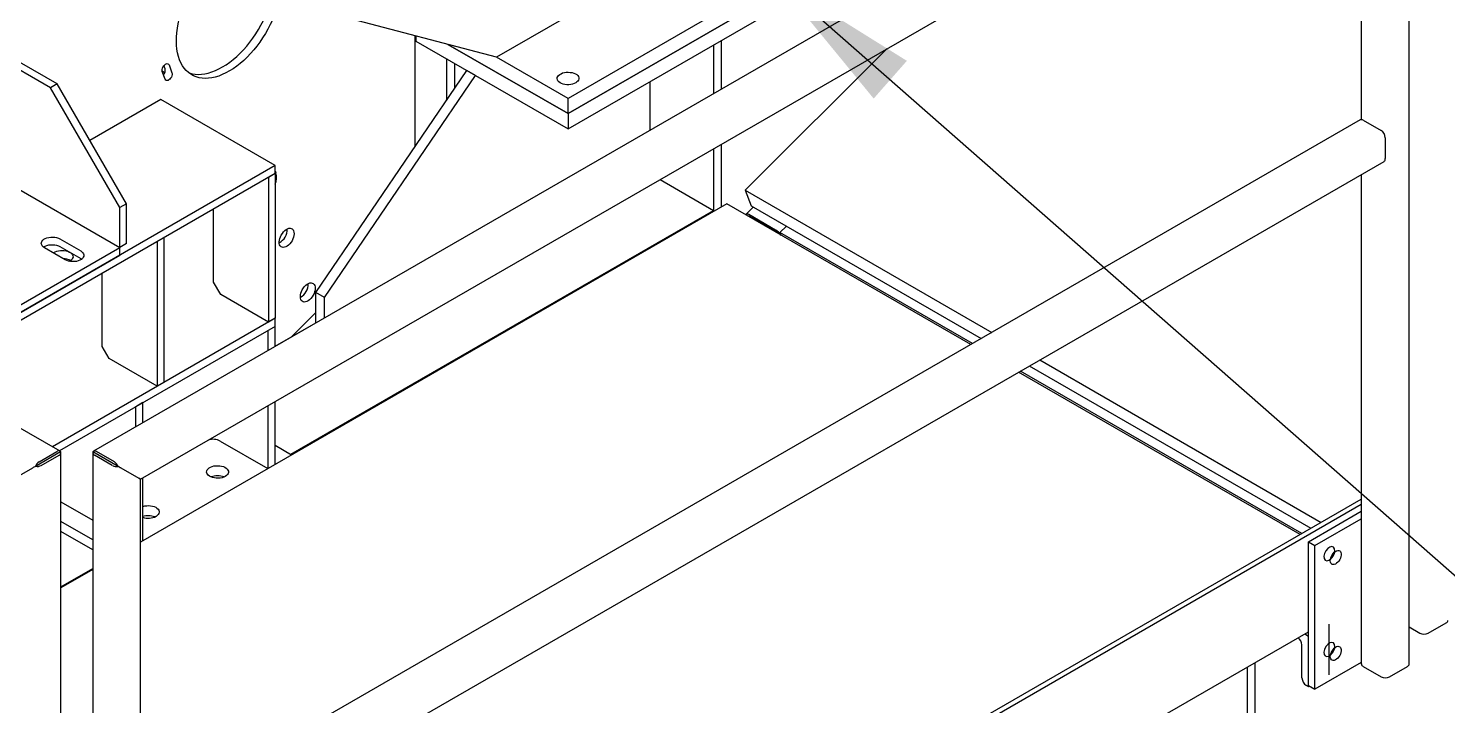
# Model space of a CAD drawing. Header units: millimetres. Extents: x 0 to 55611, y 0 to 32827.
# Drawn here: x 33493 to 34653, y 10381 to 10935 of the extents above; entities that cross this region are included whole.
import ezdxf

# ---------------------------------------------------------------- set-up
doc = ezdxf.new("R2010")
doc.units = ezdxf.units.MM
doc.header["$LTSCALE"] = 10
doc.linetypes.add('SLD-Centrada-trazos-largos', pattern=[19.05, 15.24, -1.27, 1.27, -1.27])
doc.linetypes.add('SLD-Continua', pattern=[0])
for name, color, linetype in [('CHUTE', 30, 'SLD-Continua'), ('EQUIPO', 30, 'SLD-Continua'), ('STRUC', 5, 'SLD-Continua')]:
    doc.layers.add(name, color=color, linetype=linetype)
doc.styles.add('1', font='romans.shx', dxfattribs={"height": 125})
doc.dimstyles.new('50', dxfattribs={"dimscale": 0, "dimtxt": 125, "dimasz": 125, "dimexe": 125, "dimexo": 125, "dimgap": 50, "dimtad": 1, "dimdec": 0, "dimlfac": 49.861111, "dimzin": 1, "dimtxsty": '1', "dimcen": 2.5, "dimclrd": 1, "dimclre": 1, "dimadec": 0, "dimazin": 0, "dimtfac": 1, "dimtdec": 0, "dimtmove": 0, "dimatfit": 3, "dimfxl": 1, "dimtzin": 1, "dimarcsym": 0})

msp = doc.modelspace()

# ---------------------------------------------------------------- linework, layer by layer
at = {"color": 7, "linetype": 'SLD-Continua', "lineweight": 25}
for p, q in [((34273.1, 11073.3), (33933.7, 10877.4)), ((34273.1, 11060.9), (33933.7, 10864.9)), ((33988.1, 10976.5), (33875.1, 10911.2)), ((33875.1, 10911.2), (33750.6, 10943.9)), ((33933.7, 10864.9), (33835.5, 10921.6)), ((33933.7, 10877.4), (33875.1, 10911.2)), ((33601, 10876.4), (33542.9, 10842.9)), ((33694.3, 10822.5), (33601, 10876.4)), ((33933.7, 10864.9), (33933.7, 10877.4)), ((33694.3, 10822.5), (33404, 10654.9)), ((33694.3, 10815.9), (33409.7, 10651.6)), ((33694.3, 10815.9), (33688.9, 10812.7)), ((33688.9, 10812.7), (33688.9, 10694.4)), ((33694.3, 10815.9), (33694.3, 10822.5)), ((33694.3, 10815.9), (33694.3, 10697.6)), ((33644, 10727), (33644, 10786.8)), ((33603.3, 10763.3), (33597.9, 10760.2)), ((33597.9, 10760.2), (33597.9, 10641.9)), ((33603.3, 10763.3), (33603.3, 10645)), ((33526.5, 10744.3), (33526.3, 10744.1)), ((33553, 10674.5), (33553, 10734.3)), ((33649.8, 10717), (33644, 10727)), ((33688.9, 10694.4), (33649.8, 10717)), ((33694.3, 10697.6), (33512.2, 10592.4)), ((33694.3, 10697.6), (33688.9, 10694.4)), ((33694.3, 10690.9), (33694.3, 10697.6)), ((33694.3, 10690.9), (33518, 10589.1)), ((33694.3, 10690.9), (33688.6, 10687.6)), ((33688.6, 10671.1), (33688.6, 10687.6)), ((33694.3, 10674.4), (33694.3, 10690.9)), ((33558.7, 10664.5), (33553, 10674.5)), ((33597.9, 10641.9), (33558.7, 10664.5)), ((33603.3, 10645), (33597.9, 10641.9)), ((33586.1, 10628.5), (33580.4, 10625.1)), ((33586.1, 10612), (33586.1, 10628.5)), ((33688.6, 10574.7), (33688.6, 10626)), ((33694.3, 10578.1), (33694.3, 10629.3)), ((33580.4, 10608.6), (33580.4, 10625.1)), ((33649.4, 10597.1), (33688.3, 10574.6)), ((33694.3, 10593.6), (33707.8, 10585.8)), ((33586.1, 10515.6), (33586.1, 10566.9)), ((33519.2, 10547.3), (33545.2, 10532.3)), ((33545.2, 10516.4), (33519.2, 10531.4)), ((33545.2, 10508.1), (33519.2, 10523.2))]:
    msp.add_line(p, q, dxfattribs=at)
at = {"color": 7, "linetype": 'SLD-Centrada-trazos-largos'}
msp.add_line((34555.9, 10405.8), (34555.9, 10447.3), dxfattribs=at)
at = {"color": 7, "linetype": 'SLD-Continua', "lineweight": 25, "flags": 128}
for points in [[(33940, 10890.1), (33938.8, 10889.5), (33937.4, 10889), (33935.9, 10888.7), (33934.3, 10888.6), (33932.7, 10888.6), (33931.2, 10888.8), (33929.7, 10889.1), (33928.3, 10889.6), (33927.2, 10890.2), (33926.2, 10891), (33925.5, 10891.8), (33925, 10892.7), (33924.8, 10893.6), (33924.9, 10894.5), (33925.3, 10895.4), (33926, 10896.2), (33926.9, 10897), (33928, 10897.6), (33929.3, 10898.2), (33930.8, 10898.5), (33932.3, 10898.8), (33933.9, 10898.8), (33935.5, 10898.7), (33937, 10898.5), (33938.4, 10898), (33939.7, 10897.5), (33940.8, 10896.8), (33941.6, 10896), (33942.2, 10895.2), (33942.6, 10894.3), (33942.6, 10893.4), (33942.3, 10892.4), (33941.8, 10891.6), (33941, 10890.8), (33940, 10890.1)], [(33513.1, 10751), (33513.4, 10751.2), (33514.5, 10751.9), (33515.8, 10752.4), (33517.3, 10752.8), (33518.8, 10753), (33520.4, 10753), (33522, 10752.9), (33523.5, 10752.7), (33524.9, 10752.3), (33526.2, 10751.7), (33527.3, 10751), (33528.1, 10750.2), (33528.7, 10749.4), (33529, 10748.5), (33529.1, 10747.6), (33528.8, 10746.7), (33528.3, 10745.8), (33527.5, 10745), (33526.5, 10744.3), (33526.5, 10744.3)], [(33653.5, 10568.2), (33652.3, 10567.6), (33650.9, 10567.1), (33649.4, 10566.8), (33647.8, 10566.7), (33646.2, 10566.7), (33644.7, 10566.9), (33643.2, 10567.2), (33641.8, 10567.7), (33640.7, 10568.4), (33639.7, 10569.1), (33639, 10569.9), (33638.5, 10570.8), (33638.3, 10571.7), (33638.5, 10572.6), (33638.8, 10573.5), (33639.5, 10574.3), (33640.4, 10575.1), (33641.5, 10575.8), (33642.8, 10576.3), (33644.3, 10576.7), (33645.8, 10576.9), (33647.4, 10576.9), (33649, 10576.8), (33650.5, 10576.6), (33652, 10576.2), (33653.2, 10575.6), (33654.3, 10574.9), (33655.2, 10574.1), (33655.7, 10573.3), (33656.1, 10572.4), (33656.1, 10571.5), (33655.9, 10570.6), (33655.3, 10569.7), (33654.5, 10568.9), (33653.5, 10568.2)], [(33586.1, 10543.6), (33586.3, 10543.6), (33587.7, 10544), (33589.3, 10544.2), (33590.9, 10544.3), (33592.4, 10544.2), (33594, 10543.9), (33595.4, 10543.5), (33596.7, 10542.9), (33597.7, 10542.3), (33598.6, 10541.5), (33599.2, 10540.6), (33599.5, 10539.7), (33599.5, 10538.8), (33599.3, 10537.9), (33598.8, 10537), (33598, 10536.2), (33597, 10535.5)]]:
    msp.add_lwpolyline(points, dxfattribs=at)
at = {"color": 7, "linetype": 'SLD-Continua', "flags": 128}
for points in [[(34560.2, 10509), (34559.4, 10510.3), (34558, 10510.8), (34556.4, 10510.4), (34554.6, 10509.2), (34553.1, 10507.3), (34552, 10505.1), (34551.5, 10502.9), (34551.6, 10501), (34552.5, 10499.7), (34553.8, 10499.2), (34555.5, 10499.6), (34557.2, 10500.8), (34558.8, 10502.6), (34559.9, 10504.8), (34560.4, 10507), (34560.2, 10509)], [(34560.2, 10430.6), (34559.4, 10431.9), (34558, 10432.4), (34556.4, 10432), (34554.6, 10430.8), (34553.1, 10428.9), (34552, 10426.7), (34551.5, 10424.5), (34551.6, 10422.6), (34552.5, 10421.3), (34553.8, 10420.8), (34555.5, 10421.2), (34557.2, 10422.4), (34558.8, 10424.2), (34559.9, 10426.4), (34560.4, 10428.7), (34560.2, 10430.6)]]:
    msp.add_lwpolyline(points, dxfattribs=at)
at = {"color": 7, "linetype": 'SLD-Continua', "lineweight": 25}
for centre, radius, start, end in [((33520.7, 10734.6), 11.8, 57.9659, 88.4316), ((33643.6, 10585.9), 12.6, 62.6843, 107.3807), ((33647.2, 10554.5), 14.2, 68.3855, 111.6145), ((33590.6, 10521.7), 14.3, 68.5056, 108.4911), ((33590.6, 10548), 14, 251.1661, 297.0161)]:
    msp.add_arc(centre, radius, start, end, dxfattribs=at)
at = {"layer": 'CHUTE', "linetype": 'SLD-Continua', "lineweight": 25}
for p, q in [((33510.8, 10886.1), (33454.2, 10918.7)), ((33516.2, 10889.2), (33459.6, 10921.8)), ((33516.2, 10889.2), (33510.8, 10886.1)), ((33567.4, 10788.1), (33510.8, 10886.1)), ((33572.7, 10791.2), (33516.2, 10889.2)), ((33454.2, 10820.8), (33567.4, 10755.5)), ((33454.2, 10820.7), (33567.3, 10755.4)), ((33572.7, 10791.2), (33567.4, 10788.1)), ((33572.7, 10758.6), (33572.7, 10791.2)), ((33567.4, 10755.5), (33567.4, 10788.1)), ((33398.6, 10658), (33567.3, 10755.4)), ((33522.8, 10745.4), (33505.8, 10755.2)), ((33518.4, 10762.4), (33535.4, 10752.6)), ((33518.4, 10756.2), (33535.4, 10746.4)), ((33567.3, 10749.2), (33567.3, 10755.4)), ((33572.7, 10758.6), (33567.4, 10755.5)), ((33404, 10654.9), (33567.3, 10749.2)), ((33535.4, 10746.4), (33536.2, 10745.9))]:
    msp.add_line(p, q, dxfattribs=at)
at = {"layer": 'CHUTE', "linetype": 'SLD-Continua', "lineweight": 25, "flags": 128}
for points in [[(33505.8, 10755.2), (33504.8, 10755.9), (33504, 10756.7), (33503.5, 10757.6), (33503.2, 10758.6), (33503.3, 10759.5), (33503.7, 10760.4), (33504.4, 10761.3), (33505.3, 10762.1), (33506.4, 10762.8), (33507.8, 10763.3), (33509.3, 10763.7), (33510.9, 10763.9), (33512.5, 10763.9), (33514.2, 10763.8), (33515.7, 10763.5), (33517.1, 10763), (33518.4, 10762.4)], [(33505, 10755.7), (33505.3, 10755.9), (33506.4, 10756.5), (33507.8, 10757.1), (33509.3, 10757.5), (33510.9, 10757.7), (33512.5, 10757.7), (33514.2, 10757.6), (33515.7, 10757.3), (33517.1, 10756.8), (33518.4, 10756.2)], [(33535.4, 10752.6), (33536.4, 10751.9), (33537.2, 10751.1), (33537.7, 10750.2), (33538, 10749.3), (33537.9, 10748.3), (33537.5, 10747.4), (33536.9, 10746.5), (33535.9, 10745.7), (33534.8, 10745.1), (33533.4, 10744.5), (33531.9, 10744.1), (33530.3, 10743.9), (33528.7, 10743.9), (33527.1, 10744), (33525.5, 10744.3), (33524.1, 10744.8), (33522.8, 10745.4)]]:
    msp.add_lwpolyline(points, dxfattribs=at)
at = {"layer": 'EQUIPO', "linetype": 'SLD-Continua', "lineweight": 25}
for p, q in [((33808.6, 10928.7), (33808.6, 10838)), ((33604.4, 10901.7), (33603.4, 10904.2)), ((33607.6, 10904.8), (33610, 10898.4)), ((33834.3, 10909.9), (33834.3, 10875.8)), ((33841, 10906), (33841, 10885.7)), ((33604, 10898.4), (33602, 10899.6)), ((33604.5, 10893), (33602.1, 10899.3)), ((33727.5, 10702.2), (33707.7, 10682.4))]:
    msp.add_line(p, q, dxfattribs=at)
at = {"layer": 'EQUIPO', "linetype": 'SLD-Continua', "lineweight": 25, "flags": 128}
for points in [[(33697.2, 10989.8), (33698.1, 10987.1), (33698.8, 10984.2), (33699.3, 10981.2), (33699.7, 10978), (33699.8, 10974.6), (33699.7, 10971.2), (33699.4, 10967.7), (33698.9, 10964), (33698.3, 10960.3), (33697.4, 10956.6), (33696.3, 10952.8), (33695.1, 10949), (33693.7, 10945.2), (33692.1, 10941.4), (33690.3, 10937.7), (33688.4, 10934), (33686.3, 10930.4), (33684.1, 10926.9), (33681.8, 10923.4), (33679.3, 10920.1), (33676.8, 10917), (33674.1, 10914), (33671.4, 10911.1), (33668.6, 10908.5), (33665.8, 10906), (33662.9, 10903.7), (33659.9, 10901.6), (33657, 10899.8), (33654.1, 10898.2), (33651.1, 10896.8), (33648.2, 10895.7), (33645.4, 10894.8), (33642.5, 10894.2), (33639.8, 10893.8), (33637.1, 10893.7), (33634.6, 10893.9), (33632.1, 10894.3), (33629.7, 10895), (33627.5, 10895.9), (33625.4, 10897.1), (33623.4, 10898.5), (33621.6, 10900.2), (33620, 10902), (33618.6, 10904.1), (33617.3, 10906.5), (33616.2, 10909), (33615.3, 10911.7), (33614.5, 10914.6), (33614, 10917.6), (33613.7, 10920.8), (33613.6, 10924.1), (33613.6, 10927.6), (33613.9, 10931.1), (33614.4, 10934.7), (33615.1, 10938.4), (33615.9, 10942.2), (33617, 10946), (33618.3, 10949.8), (33619.7, 10953.6), (33621.3, 10957.3), (33623, 10961.1), (33624.9, 10964.8), (33627, 10968.4), (33629.2, 10971.9), (33631.5, 10975.3), (33634, 10978.6), (33636.6, 10981.8), (33639.2, 10984.8), (33641.9, 10987.6), (33644.7, 10990.3), (33647.6, 10992.8), (33650.5, 10995.1), (33653.4, 10997.1), (33656.3, 10999), (33659.3, 11000.6), (33662.2, 11001.9), (33665.1, 11003.1), (33668, 11003.9), (33670.8, 11004.6), (33673.5, 11004.9), (33676.2, 11005), (33678.8, 11004.9), (33681.3, 11004.5), (33683.6, 11003.8), (33685.9, 11002.9), (33688, 11001.7), (33689.9, 11000.3), (33691.7, 10998.6), (33693.3, 10996.7), (33694.8, 10994.6), (33696.1, 10992.3), (33697.2, 10989.8)], [(33623.5, 10898.5), (33624.1, 10898.2), (33626.4, 10897.6), (33628.9, 10897.2), (33631.5, 10897), (33634.1, 10897.1), (33636.9, 10897.5), (33639.7, 10898.1), (33642.6, 10899), (33645.5, 10900.1), (33648.4, 10901.5), (33651.3, 10903.1), (33654.3, 10904.9), (33657.2, 10907), (33660.1, 10909.2), (33663, 10911.7), (33665.8, 10914.4), (33668.5, 10917.2), (33671.1, 10920.2), (33673.7, 10923.4), (33676.1, 10926.7), (33678.5, 10930.1), (33680.7, 10933.7), (33682.7, 10937.3), (33684.7, 10941), (33686.4, 10944.7), (33688, 10948.5), (33689.4, 10952.3), (33690.7, 10956.1), (33691.7, 10959.8), (33692.6, 10963.6), (33693.3, 10967.3), (33693.8, 10970.9), (33694, 10974.5), (33694.1, 10977.9), (33694, 10981.2), (33693.7, 10984.4), (33693.2, 10987.5), (33692.4, 10990.4), (33691.5, 10993.1)], [(33602.1, 10899.3), (33601.9, 10900.1), (33601.9, 10901), (33602.2, 10902), (33602.6, 10902.9), (33603.1, 10903.9), (33603.8, 10904.7), (33604.6, 10905.3), (33605.3, 10905.7), (33606, 10905.8), (33606.7, 10905.7), (33607.2, 10905.4), (33607.6, 10904.8)], [(33610, 10898.4), (33610.2, 10897.7), (33610.1, 10896.8), (33609.9, 10895.8), (33609.5, 10894.8), (33608.9, 10893.9), (33608.3, 10893.1), (33607.5, 10892.5), (33606.8, 10892.1), (33606, 10891.9), (33605.4, 10892), (33604.9, 10892.4), (33604.5, 10893)], [(33694.3, 10817.8), (33694.5, 10817.6), (33695, 10816.5)], [(33709.4, 10769), (33709.7, 10767.9), (33709.8, 10766.7), (33709.7, 10765.3), (33709.4, 10763.9), (33708.8, 10762.4), (33708.1, 10761), (33707.3, 10759.7), (33706.3, 10758.5), (33705.3, 10757.4), (33704.2, 10756.6), (33703.1, 10755.9), (33702, 10755.6), (33700.9, 10755.5), (33700, 10755.6), (33699.2, 10756.1), (33698.5, 10756.7), (33698, 10757.6), (33697.7, 10758.7), (33697.7, 10760), (33697.8, 10761.3), (33698.1, 10762.7), (33698.6, 10764.2), (33699.3, 10765.6), (33700.2, 10766.9), (33701.1, 10768.2), (33702.2, 10769.2), (33703.3, 10770.1), (33704.4, 10770.7), (33705.5, 10771.1), (33706.6, 10771.2), (33707.5, 10771), (33708.3, 10770.6), (33709, 10769.9), (33709.4, 10769)], [(33726.7, 10724.3), (33727, 10723.2), (33727, 10722), (33726.9, 10720.6), (33726.6, 10719.2), (33726.1, 10717.8), (33725.4, 10716.3), (33724.5, 10715), (33723.6, 10713.8), (33722.5, 10712.7), (33721.4, 10711.9), (33720.3, 10711.3), (33719.2, 10710.9), (33718.1, 10710.8), (33717.2, 10710.9), (33716.4, 10711.4), (33715.7, 10712), (33715.2, 10712.9), (33715, 10714), (33714.9, 10715.3), (33715, 10716.6), (33715.3, 10718.1), (33715.9, 10719.5), (33716.5, 10720.9), (33717.4, 10722.3), (33718.4, 10723.5), (33719.4, 10724.5), (33720.5, 10725.4), (33721.6, 10726), (33722.7, 10726.4), (33723.8, 10726.5), (33724.7, 10726.3), (33725.5, 10725.9), (33726.2, 10725.2), (33726.7, 10724.3)]]:
    msp.add_lwpolyline(points, dxfattribs=at)
at = {"layer": 'EQUIPO', "linetype": 'SLD-Continua', "lineweight": 25}
for centre, radius, start, end in [((33599, 10900.5), 5.48, 317.4464, 12.143), ((33682.1, 10812.8), 13.4, 335.1647, 15.9727), ((33691.4, 10770.4), 12.8, 299.5054, 0.5), ((33708.6, 10725.8), 12.8, 299.5054, 0.5)]:
    msp.add_arc(centre, radius, start, end, dxfattribs=at)
at = {"layer": 'STRUC', "linetype": 'SLD-Continua', "lineweight": 25}
for p, q in [((34601, 11197.8), (33545.8, 10588.7)), ((34621.2, 10414.7), (34621.2, 11186.2)), ((33584.2, 10565.8), (34601.7, 11153.1)), ((34582.1, 11141.9), (34582.1, 10860)), ((33933.7, 10864.9), (34273.1, 11060.9)), ((33933.7, 10852.5), (34273.1, 11048.4)), ((33809.3, 10928.5), (33809.3, 10924.3)), ((33809.3, 10924.3), (33933.7, 10852.5)), ((33835.5, 10921.6), (33933.7, 10864.9)), ((34052.6, 10921.1), (34052.6, 10881.2)), ((34058.9, 10924.7), (34058.9, 10884.9)), ((34194.5, 10918.1), (34078.6, 10802.4)), ((33727.5, 10718.7), (33850.9, 10900.3)), ((33734.7, 10714.6), (33858.1, 10896.1)), ((33858.1, 10896.1), (33850.9, 10900.3)), ((33518.5, 10588.8), (33008.6, 10883.1)), ((34000.6, 10891.1), (34000.6, 10851.2)), ((34581.1, 10859.8), (33584.2, 10284.3)), ((33933.7, 10864.9), (33933.7, 10852.5)), ((34583.6, 10859.5), (34598.2, 10851.1)), ((34052.6, 10836.1), (34052.6, 10784.9)), ((34058.9, 10839.8), (34058.9, 10788.5)), ((34601.7, 10845.1), (34601.7, 10828.2)), ((33585.2, 10239.7), (34600.7, 10825.9)), ((34582.1, 10815.2), (34582.1, 10414.7)), ((34009, 10811), (34052.6, 10785.8)), ((34078.6, 10802.4), (34280.1, 10686)), ((34078.6, 10802.4), (34083.5, 10789.6)), ((34063.4, 10791.1), (33584.2, 10514.5)), ((34262.8, 10676), (34063.4, 10791.1)), ((34085.2, 10788.6), (34079.3, 10782.7)), ((34083.5, 10789.6), (34271.5, 10681)), ((33707, 10586.3), (34052.6, 10785.8)), ((34052.6, 10785.8), (34052.6, 10784.9)), ((34103.4, 10769.7), (34081.6, 10782.3)), ((34104, 10768.2), (34082.2, 10780.8)), ((34112.2, 10773), (34106.9, 10767.7)), ((34264.3, 10676.9), (34106.9, 10767.7)), ((34106.9, 10767.7), (34107.7, 10765.6)), ((33734.7, 10714.6), (33727.5, 10718.7)), ((33727.5, 10693.6), (33727.5, 10718.7)), ((33734.7, 10697.7), (33734.7, 10714.6)), ((33694.3, 10674.7), (33727.5, 10693.9)), ((34319.2, 10663.4), (34549.3, 10530.6)), ((34532, 10520.6), (34301.9, 10653.5)), ((34533.4, 10521.5), (34303.4, 10654.3)), ((34310.6, 10658.5), (34540.7, 10525.7)), ((33519, 10588.3), (33498.4, 10576.4)), ((33501.4, 10580.1), (33516, 10588.6)), ((33503.1, 10577.2), (33517.7, 10585.6)), ((33519.2, 9816.2), (33519.2, 10587.6)), ((33545.2, 10587.5), (33545.2, 9816.1)), ((33565.9, 10576.3), (33545.3, 10588.2)), ((33561.2, 10577.1), (33546.6, 10585.5)), ((33562.9, 10580), (33548.3, 10588.5)), ((33481.5, 10566.7), (33496.2, 10575.1)), ((33568.1, 10575.1), (33582.8, 10566.6)), ((33584.2, 9816.1), (33584.2, 10565.8)), ((33584.2, 9973.5), (34582.1, 10549.6)), ((33584.2, 9969.3), (34582.1, 10545.4)), ((34538.8, 10514.7), (34582.1, 10539.7)), ((34544.2, 10511.6), (34582.1, 10533.5)), ((34538.8, 10514.7), (34544.2, 10511.6)), ((34538.8, 10397.1), (34538.8, 10514.7)), ((34544.2, 10394), (34544.2, 10511.6)), ((33519.2, 10477.9), (33545.2, 10492.9)), ((33545.2, 10492), (33519.2, 10477)), ((33600.6, 9899.5), (34538.8, 10441.1)), ((34621.2, 10445), (34629.9, 10440)), ((34636.8, 10440), (34651.4, 10448.4)), ((34533.6, 10403.3), (34533.6, 10430.3)), ((34535.8, 10439.3), (34538.8, 10437.6)), ((34488.8, 10412.2), (34488.8, 10164.7)), ((34495.1, 10415.9), (34495.1, 10168.4)), ((34582.1, 10415.9), (34544.2, 10394)), ((34583.6, 10412.7), (34598.2, 10404.3)), ((34605.1, 10404.3), (34619.8, 10412.7)), ((34539, 10396), (34537.2, 10397.1)), ((34538.8, 10397.1), (34544.2, 10394)), ((34539, 10397), (34539, 10396)), ((34539.8, 10396.5), (34539, 10396))]:
    msp.add_line(p, q, dxfattribs=at)
at = {"layer": 'STRUC', "linetype": 'SLD-Continua', "lineweight": 25, "flags": 128}
for points in [[(34081.6, 10782.3), (34081, 10782.6), (34080.4, 10782.8), (34079.9, 10782.9), (34079.5, 10782.8), (34079.3, 10782.6), (34079.1, 10782.3), (34079.1, 10782.1)], [(34082.2, 10780.8), (34081.9, 10780.9), (34081.6, 10781), (34081.3, 10781.1), (34081.2, 10781), (34081, 10781)], [(33565.9, 10576.3), (33566.7, 10575.9), (33567.5, 10575.4), (33568.1, 10575.1)], [(33568.1, 10575.1), (33567.5, 10575.4), (33566.7, 10575.9), (33565.9, 10576.3)], [(33584.2, 10565.8), (33584.1, 10565.8), (33583.9, 10566), (33583.4, 10566.2), (33582.8, 10566.6)], [(34556.7, 10499.2), (34556.8, 10500.4), (34557.1, 10501.6), (34557.6, 10502.8), (34558.3, 10504), (34559.1, 10505.1), (34560, 10506.1), (34560.9, 10506.8), (34561.9, 10507.3), (34562.8, 10507.5), (34563.7, 10507.5), (34564.4, 10507.2), (34565, 10506.7), (34565.4, 10505.9), (34565.6, 10504.9), (34565.6, 10503.8), (34565.4, 10502.6), (34565, 10501.3), (34564.4, 10500.1), (34563.7, 10498.9), (34562.8, 10497.9), (34561.9, 10497.1), (34560.9, 10496.5), (34560, 10496.1), (34559.1, 10496), (34558.3, 10496.1), (34557.6, 10496.6), (34557.1, 10497.2), (34556.8, 10498.1), (34556.7, 10499.2)], [(34556.7, 10420.8), (34556.8, 10422), (34557.1, 10423.2), (34557.6, 10424.5), (34558.3, 10425.7), (34559.1, 10426.7), (34560, 10427.7), (34560.9, 10428.4), (34561.9, 10428.9), (34562.8, 10429.2), (34563.7, 10429.1), (34564.4, 10428.8), (34565, 10428.3), (34565.4, 10427.5), (34565.6, 10426.5), (34565.6, 10425.4), (34565.4, 10424.2), (34565, 10422.9), (34564.4, 10421.7), (34563.7, 10420.5), (34562.8, 10419.5), (34561.9, 10418.7), (34560.9, 10418.1), (34560, 10417.7), (34559.1, 10417.6), (34558.3, 10417.8), (34557.6, 10418.2), (34557.1, 10418.9), (34556.8, 10419.7), (34556.7, 10420.8)]]:
    msp.add_lwpolyline(points, dxfattribs=at)
at = {"layer": 'STRUC', "linetype": 'SLD-Continua', "lineweight": 25}
for centre, radius, start, end in [((34582.1, 10857.5), 2.45, 54.3824, 114.3071), ((34594.2, 10844.8), 7.49, 2.6055, 57.3945), ((34599.4, 10827.9), 2.34, 304.0564, 7.2558), ((34096.9, 10758.9), 12.6, 32.2036, 58.7717), ((34100.8, 10762.8), 6.3, 38.9384, 58.7128), ((33505.4, 10573.8), 7.47, 122.6194, 159.4755), ((33517.4, 10586.9), 2.15, 41.4378, 129.1394), ((33517, 10587.6), 2.15, 290.8509, 18.5559), ((33547.4, 10587.6), 2.15, 161.4441, 249.1491), ((33546.9, 10586.8), 2.15, 50.8606, 138.5622), ((33558.9, 10573.7), 7.47, 20.5245, 57.3806), ((33499.7, 10583.8), 7.48, 260.5262, 297.3757), ((33564.7, 10583.7), 7.48, 242.6243, 279.4738), ((33647.2, 10554.5), 14.2, 68.3855, 111.6145), ((33590.6, 10521.7), 14.3, 68.4919, 108.5048), ((34550.3, 10508.2), 10.2, 309.6172, 349.5083), ((34550.1, 10508.2), 10.2, 310.8188, 349.1865), ((34650.5, 10450.6), 2.34, 292.7596, 355.9574), ((34525.7, 10429.9), 7.91, 2.8223, 53.3809), ((34633.3, 10446.6), 7.49, 242.612, 297.4093), ((34550.3, 10429.8), 10.2, 309.6172, 349.5083), ((34550.1, 10429.8), 10.2, 310.8188, 349.1865), ((34584.6, 10415), 2.45, 185.6948, 245.6253), ((34618.8, 10415), 2.45, 294.3747, 354.3052), ((34541.4, 10403.7), 7.81, 182.6055, 237.3945), ((34601.7, 10410.9), 7.5, 242.6097, 297.3903)]:
    msp.add_arc(centre, radius, start, end, dxfattribs=at)
for centre, major_axis, start_param, end_param in [((33499.6, 10577.1), (4.88, 2.82), 1.823439, 2.356154), ((33499.6, 10577.1), (4.88, 2.82), 1.823439, 2.356154), ((33579.4, 10568.6), (4.88, -2.82), 0.000041, 0.785439)]:
    msp.add_ellipse(centre, major_axis=major_axis, ratio=0.00007, start_param=start_param, end_param=end_param, dxfattribs=at)

# ---------------------------------------------------------------- leaders
msp.add_leader([(34103.2, 10975.2), (36431, 8929.4)], dimstyle='50', override={"dimscale": 1, "dimlfac": 1})

doc.saveas('drawing.dxf')
